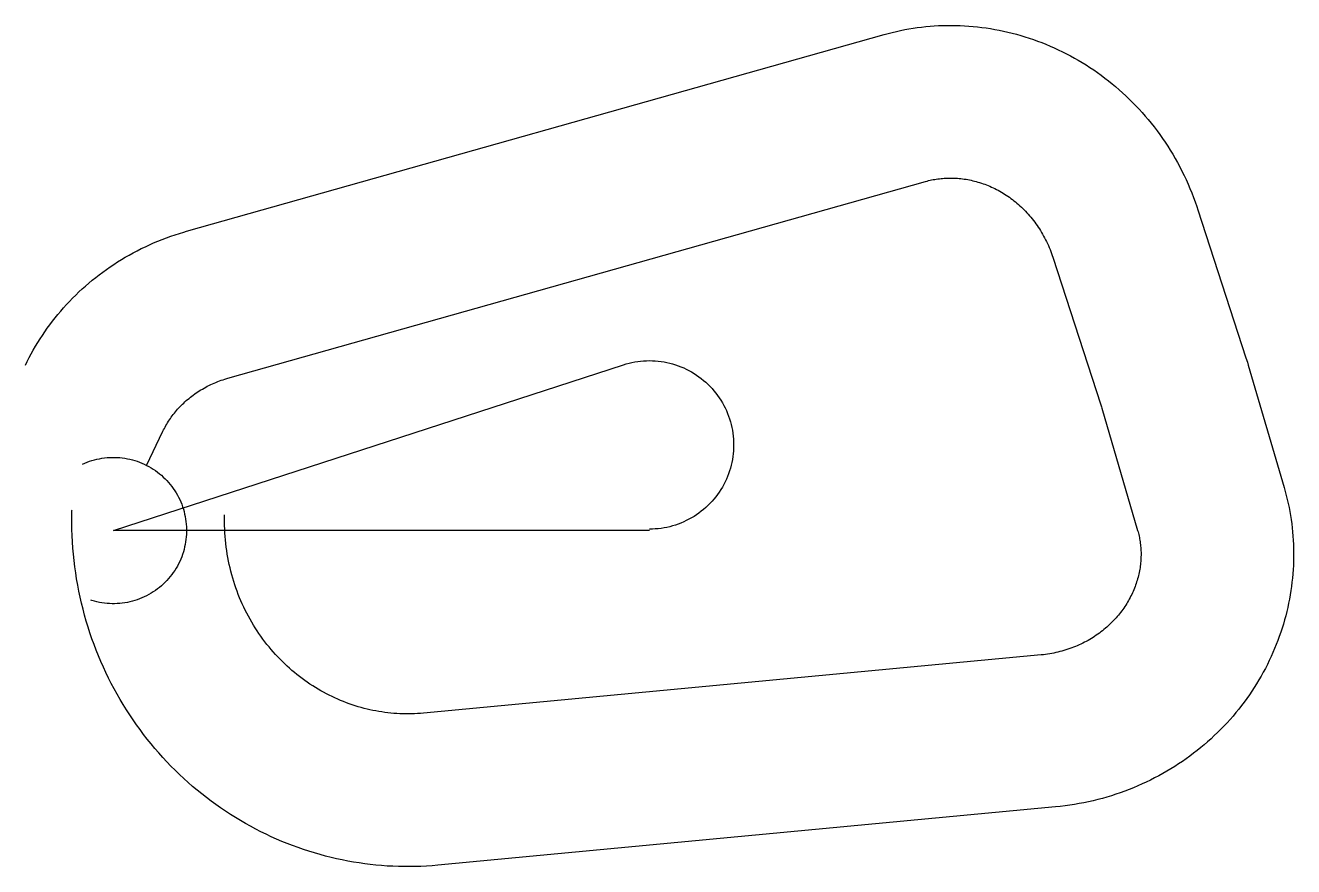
# Model space of a CAD drawing. Header units: metres. Extents: x -2653 to 35572, y -10126 to 15219.
import ezdxf

# ---------------------------------------------------------------- set-up
doc = ezdxf.new("R2010")
doc.units = ezdxf.units.M

msp = doc.modelspace()

# ---------------------------------------------------------------- linework, layer by layer
at = {"layer": 'Boundry', "color": 1}
for p, q in [((2204, 9017), (23229, 14944)), ((3452, 4590), (24477, 10517)), ((32688, 9659), (34133, 5208)), ((28313, 8238), (29759, 3787)), ((34204, 4979), (35285, 1295)), ((29791, 3684), (30871, 0)), ((1001, 1964), (1493, 2990)), ((27968, -3746), (9343, -5503)), ((28400, -8326), (9775, -10083))]:
    msp.add_line(p, q, dxfattribs=at)
at = {"layer": 'NorminalTrack', "color": 1}
msp.add_lwpolyline([(16162, 0), (0, 0), (15371, 4994), (15371, 4994), (15456, 5020), (15541, 5043), (15628, 5062), (15715, 5079), (15802, 5093), (15890, 5104), (15978, 5112), (16067, 5116), (16156, 5118), (16244, 5116), (16333, 5112), (16421, 5104), (16509, 5093), (16596, 5079), (16683, 5062), (16770, 5043), (16855, 5020), (16940, 4994), (17024, 4965), (17106, 4933), (17188, 4898), (17268, 4861), (17347, 4821), (17425, 4778), (17501, 4732), (17575, 4684), (17648, 4633), (17718, 4580), (17787, 4524), (17854, 4466), (17919, 4405), (17982, 4343), (18042, 4278), (18100, 4211), (18156, 4142), (18209, 4071), (18260, 3999), (18308, 3925), (18354, 3849), (18397, 3771), (18437, 3692), (18475, 3612), (18509, 3530), (18541, 3448), (18570, 3364), (18596, 3279), (18619, 3193), (18639, 3107), (18655, 3020), (18669, 2933), (18680, 2845), (18688, 2756), (18692, 2668), (18694, 2579), (18692, 2491), (18688, 2402), (18680, 2314), (18669, 2226), (18655, 2138), (18639, 2051), (18619, 1965), (18596, 1880), (18570, 1795), (18541, 1711), (18509, 1628), (18474, 1547), (18437, 1466), (18397, 1388), (18354, 1310), (18308, 1234), (18260, 1160), (18209, 1087), (18156, 1016), (18100, 948), (18042, 881), (17981, 816), (17919, 753), (17854, 693), (17787, 635), (17718, 579), (17647, 526), (17575, 475), (17501, 427), (17425, 381), (17347, 338), (17268, 298), (17188, 260), (17106, 226), (17024, 194), (16940, 165), (16855, 139), (16769, 116), (16683, 96), (16596, 79), (16509, 66), (16421, 55), (16332, 47), (16244, 42), (16155, 41)], dxfattribs=at)
at = {"layer": 'WindSpiral', "color": 5}
for points in [[(23229, 14944), (23352, 14978), (23475, 15009), (23599, 15038), (23724, 15065), (23849, 15090), (23975, 15113), (24102, 15133), (24229, 15152), (24357, 15168), (24485, 15182), (24613, 15194), (24742, 15203), (24872, 15211), (25001, 15216), (25131, 15219), (25262, 15219), (25392, 15217), (25523, 15213), (25653, 15207), (25784, 15199), (25915, 15188), (26046, 15174), (26177, 15159), (26307, 15141), (26438, 15121), (26569, 15099), (26699, 15074), (26829, 15047), (26959, 15017), (27088, 14986), (27217, 14952), (27346, 14915), (27474, 14877), (27602, 14836), (27729, 14793), (27856, 14747), (27982, 14699), (28107, 14649), (28232, 14597), (28356, 14543), (28479, 14486), (28601, 14427), (28723, 14365), (28844, 14302), (28963, 14236), (29082, 14168), (29200, 14098), (29316, 14026), (29432, 13952), (29546, 13875), (29660, 13797), (29772, 13716), (29882, 13633), (29992, 13548), (30100, 13462), (30207, 13373), (30312, 13282), (30416, 13189), (30519, 13094), (30620, 12998), (30719, 12899), (30817, 12799), (30913, 12696), (31008, 12592), (31101, 12486), (31192, 12379), (31281, 12269), (31369, 12158), (31455, 12045), (31539, 11931), (31621, 11814), (31701, 11697), (31779, 11577), (31855, 11457), (31929, 11334), (32002, 11210), (32072, 11085), (32140, 10959), (32206, 10831), (32269, 10701), (32331, 10571), (32390, 10439), (32447, 10306), (32502, 10172), (32555, 10036), (32605, 9900), (32653, 9762), (32688, 9659)], [(24477, 10517), (24522, 10529), (24568, 10541), (24614, 10551), (24660, 10561), (24707, 10571), (24754, 10579), (24801, 10587), (24849, 10594), (24897, 10600), (24945, 10605), (24994, 10610), (25043, 10613), (25092, 10616), (25141, 10618), (25191, 10619), (25241, 10619), (25291, 10619), (25341, 10617), (25392, 10615), (25443, 10611), (25494, 10607), (25544, 10602), (25596, 10596), (25647, 10589), (25698, 10581), (25749, 10572), (25801, 10562), (25852, 10552), (25904, 10540), (25955, 10527), (26007, 10514), (26058, 10499), (26109, 10484), (26161, 10467), (26212, 10450), (26263, 10432), (26314, 10412), (26365, 10392), (26416, 10371), (26466, 10349), (26516, 10325), (26566, 10301), (26616, 10276), (26666, 10250), (26715, 10223), (26764, 10195), (26813, 10166), (26861, 10136), (26909, 10105), (26957, 10073), (27004, 10040), (27051, 10007), (27098, 9972), (27144, 9936), (27189, 9900), (27234, 9862), (27279, 9824), (27323, 9784), (27366, 9744), (27409, 9703), (27452, 9661), (27494, 9618), (27535, 9574), (27576, 9529), (27616, 9484), (27655, 9437), (27693, 9390), (27731, 9342), (27769, 9293), (27805, 9243), (27841, 9193), (27876, 9141), (27910, 9089), (27943, 9036), (27976, 8983), (28008, 8928), (28038, 8873), (28068, 8817), (28098, 8761), (28126, 8703), (28153, 8645), (28180, 8587), (28205, 8528), (28230, 8468), (28253, 8407), (28276, 8346), (28297, 8284), (28313, 8238)], [(-2653, 4981), (-2597, 5096), (-2538, 5211), (-2477, 5325), (-2414, 5438), (-2349, 5550), (-2282, 5661), (-2212, 5771), (-2141, 5880), (-2068, 5988), (-1993, 6095), (-1915, 6201), (-1836, 6305), (-1755, 6409), (-1672, 6511), (-1587, 6611), (-1500, 6711), (-1411, 6809), (-1321, 6905), (-1229, 7001), (-1134, 7094), (-1038, 7187), (-941, 7277), (-841, 7366), (-740, 7454), (-637, 7540), (-533, 7624), (-427, 7706), (-319, 7787), (-210, 7866), (-99, 7943), (14, 8018), (127, 8092), (243, 8163), (359, 8233), (477, 8301), (597, 8367), (718, 8431), (840, 8492), (963, 8552), (1088, 8610), (1213, 8665), (1340, 8719), (1468, 8770), (1597, 8819), (1727, 8866), (1858, 8911), (1990, 8953), (2123, 8994), (2204, 9017)], [(34133, 5208), (34177, 5069), (34204, 4979)], [(1493, 2990), (1515, 3033), (1537, 3076), (1560, 3119), (1584, 3162), (1609, 3205), (1634, 3247), (1661, 3290), (1688, 3331), (1716, 3373), (1745, 3414), (1775, 3455), (1806, 3496), (1837, 3536), (1870, 3575), (1903, 3615), (1937, 3654), (1972, 3692), (2007, 3730), (2044, 3768), (2081, 3805), (2119, 3841), (2158, 3878), (2198, 3913), (2238, 3948), (2279, 3982), (2321, 4016), (2364, 4049), (2408, 4082), (2452, 4114), (2497, 4145), (2542, 4176), (2589, 4206), (2636, 4235), (2684, 4264), (2732, 4291), (2781, 4318), (2831, 4345), (2881, 4370), (2932, 4395), (2984, 4419), (3036, 4442), (3089, 4464), (3143, 4486), (3197, 4506), (3251, 4526), (3306, 4545), (3362, 4563), (3418, 4580), (3452, 4590)], [(29759, 3787), (29778, 3724), (29791, 3684)], [(-932, 1998), (-861, 2029), (-790, 2058), (-718, 2085), (-645, 2108), (-571, 2130), (-496, 2148), (-421, 2164), (-345, 2178), (-269, 2188), (-192, 2196), (-115, 2202), (-38, 2204), (38, 2204), (115, 2202), (192, 2196), (269, 2188), (345, 2178), (421, 2164), (496, 2148), (571, 2130), (645, 2108), (718, 2085), (790, 2058), (861, 2029), (932, 1998), (1001, 1964), (1069, 1928), (1136, 1890), (1201, 1849), (1265, 1806), (1327, 1761), (1387, 1713), (1446, 1664), (1504, 1612), (1559, 1559), (1612, 1504), (1664, 1446), (1713, 1387), (1761, 1327), (1806, 1265), (1849, 1201), (1890, 1136), (1928, 1069), (1964, 1001), (1998, 932), (2029, 861), (2058, 790), (2085, 718), (2108, 645), (2130, 571), (2148, 496), (2164, 421), (2178, 345), (2188, 269), (2196, 192), (2202, 115), (2204, 38), (2204, -38), (2202, -115), (2196, -192), (2188, -269), (2178, -345), (2164, -421), (2148, -496), (2130, -571), (2108, -645), (2085, -718), (2058, -790), (2029, -861), (1998, -932), (1964, -1001), (1928, -1069), (1890, -1136), (1849, -1201), (1806, -1265), (1761, -1327), (1713, -1387), (1664, -1446), (1612, -1504), (1559, -1559), (1504, -1612), (1446, -1664), (1387, -1713), (1327, -1761), (1265, -1806), (1201, -1849), (1136, -1890), (1069, -1928), (1001, -1964), (932, -1998), (861, -2029), (790, -2058), (718, -2085), (645, -2108), (571, -2130), (496, -2148), (421, -2164), (345, -2178), (269, -2188), (192, -2196), (115, -2202), (38, -2204), (-38, -2204), (-115, -2202), (-192, -2196), (-269, -2188), (-345, -2178), (-421, -2164), (-496, -2148), (-571, -2130), (-645, -2108), (-681, -2097)], [(35285, 1295), (35319, 1177), (35350, 1058), (35380, 938), (35407, 818), (35433, 696), (35456, 575), (35477, 452), (35496, 329), (35514, 206), (35528, 82), (35541, -43), (35552, -167), (35560, -293), (35566, -418), (35571, -544), (35572, -670), (35572, -797), (35570, -923), (35565, -1050), (35558, -1177), (35549, -1304), (35537, -1431), (35523, -1558), (35508, -1685), (35489, -1811), (35469, -1938), (35446, -2065), (35421, -2191), (35394, -2317), (35365, -2443), (35333, -2569), (35299, -2694), (35263, -2818), (35225, -2943), (35184, -3067), (35141, -3190), (35096, -3313), (35049, -3435), (35000, -3556), (34948, -3677), (34894, -3797), (34838, -3917), (34780, -4035), (34720, -4153), (34657, -4270), (34593, -4385), (34526, -4500), (34457, -4614), (34386, -4727), (34313, -4839), (34238, -4950), (34161, -5059), (34081, -5168), (34000, -5275), (33917, -5381), (33832, -5485), (33745, -5589), (33656, -5691), (33565, -5791), (33472, -5890), (33377, -5988), (33281, -6084), (33182, -6178), (33082, -6271), (32980, -6362), (32877, -6452), (32771, -6540), (32664, -6626), (32555, -6711), (32445, -6794), (32333, -6874), (32220, -6954), (32104, -7031), (31988, -7106), (31870, -7179), (31750, -7251), (31629, -7320), (31507, -7388), (31383, -7453), (31258, -7516), (31132, -7577), (31004, -7636), (30876, -7693), (30746, -7748), (30615, -7801), (30483, -7851), (30349, -7899), (30215, -7945), (30080, -7988), (29944, -8030), (29807, -8069), (29669, -8105), (29530, -8139), (29390, -8171), (29250, -8201), (29109, -8228), (28967, -8252), (28825, -8275), (28682, -8294), (28539, -8311), (28400, -8326)], [(9775, -10083), (9607, -10097), (9439, -10109), (9270, -10117), (9101, -10123), (8932, -10126), (8762, -10125), (8593, -10122), (8423, -10116), (8253, -10107), (8083, -10094), (7913, -10079), (7743, -10061), (7574, -10040), (7404, -10016), (7235, -9988), (7066, -9958), (6897, -9925), (6729, -9889), (6561, -9850), (6394, -9808), (6227, -9763), (6061, -9715), (5895, -9664), (5730, -9610), (5566, -9553), (5403, -9493), (5241, -9431), (5079, -9365), (4919, -9297), (4759, -9225), (4601, -9151), (4444, -9074), (4288, -8994), (4133, -8911), (3979, -8826), (3827, -8738), (3676, -8647), (3527, -8553), (3379, -8456), (3232, -8357), (3087, -8255), (2944, -8151), (2802, -8044), (2663, -7934), (2524, -7822), (2388, -7707), (2254, -7589), (2121, -7470), (1991, -7347), (1862, -7223), (1736, -7096), (1611, -6966), (1489, -6835), (1369, -6701), (1251, -6565), (1135, -6426), (1022, -6286), (911, -6143), (802, -5998), (696, -5851), (592, -5703), (491, -5552), (392, -5399), (296, -5244), (202, -5088), (111, -4930), (23, -4770), (-63, -4608), (-146, -4444), (-226, -4279), (-303, -4113), (-378, -3945), (-449, -3775), (-518, -3604), (-584, -3432), (-647, -3258), (-706, -3083), (-763, -2907), (-817, -2730), (-868, -2551), (-916, -2371), (-960, -2191), (-1002, -2009), (-1040, -1827), (-1076, -1644), (-1108, -1459), (-1137, -1275), (-1162, -1089), (-1185, -903), (-1204, -716), (-1220, -529), (-1233, -341), (-1242, -153), (-1249, 36), (-1252, 225), (-1251, 414), (-1248, 603), (-1247, 611)], [(9343, -5503), (9255, -5511), (9167, -5517), (9078, -5521), (8989, -5524), (8900, -5526), (8811, -5526), (8722, -5524), (8632, -5521), (8543, -5516), (8453, -5509), (8363, -5501), (8273, -5492), (8183, -5480), (8093, -5467), (8003, -5453), (7913, -5437), (7823, -5419), (7733, -5400), (7644, -5379), (7554, -5357), (7465, -5333), (7376, -5307), (7287, -5280), (7198, -5251), (7110, -5220), (7022, -5188), (6935, -5154), (6848, -5119), (6761, -5082), (6675, -5043), (6589, -5003), (6504, -4961), (6419, -4918), (6335, -4873), (6252, -4827), (6169, -4779), (6087, -4729), (6006, -4678), (5925, -4625), (5845, -4571), (5766, -4515), (5687, -4458), (5610, -4399), (5533, -4339), (5457, -4278), (5382, -4215), (5308, -4150), (5235, -4084), (5163, -4017), (5093, -3948), (5023, -3878), (4954, -3806), (4886, -3734), (4820, -3659), (4754, -3584), (4690, -3507), (4627, -3429), (4565, -3350), (4505, -3269), (4446, -3187), (4388, -3104), (4331, -3020), (4276, -2935), (4222, -2848), (4170, -2761), (4119, -2672), (4069, -2582), (4021, -2492), (3975, -2400), (3930, -2307), (3886, -2213), (3844, -2119), (3804, -2023), (3765, -1927), (3728, -1829), (3693, -1731), (3659, -1632), (3626, -1532), (3596, -1432), (3567, -1330), (3540, -1228), (3515, -1126), (3491, -1022), (3469, -918), (3449, -814), (3431, -709), (3414, -603), (3399, -497), (3387, -391), (3376, -284), (3366, -177), (3359, -69), (3354, 39), (3350, 147), (3348, 256), (3349, 365), (3351, 474), (3351, 478)], [(30871, 0), (30883, -41), (30894, -82), (30904, -124), (30914, -166), (30923, -209), (30931, -252), (30938, -295), (30945, -339), (30951, -383), (30957, -427), (30961, -472), (30965, -516), (30968, -562), (30970, -607), (30972, -653), (30972, -699), (30972, -745), (30971, -791), (30970, -837), (30967, -884), (30964, -931), (30959, -978), (30954, -1025), (30948, -1072), (30942, -1120), (30934, -1167), (30926, -1215), (30916, -1262), (30906, -1310), (30895, -1358), (30883, -1405), (30870, -1453), (30856, -1501), (30841, -1548), (30826, -1596), (30809, -1643), (30792, -1690), (30774, -1738), (30754, -1785), (30734, -1832), (30713, -1879), (30691, -1925), (30669, -1972), (30645, -2018), (30620, -2064), (30595, -2110), (30568, -2155), (30541, -2201), (30513, -2246), (30484, -2290), (30454, -2335), (30423, -2378), (30391, -2422), (30358, -2465), (30325, -2508), (30290, -2550), (30255, -2592), (30219, -2634), (30181, -2675), (30144, -2715), (30105, -2755), (30065, -2794), (30025, -2833), (29983, -2872), (29941, -2909), (29898, -2946), (29854, -2983), (29810, -3019), (29765, -3054), (29718, -3089), (29672, -3123), (29624, -3156), (29575, -3188), (29526, -3220), (29476, -3251), (29426, -3281), (29375, -3311), (29322, -3339), (29270, -3367), (29216, -3394), (29162, -3420), (29108, -3446), (29052, -3470), (28996, -3494), (28940, -3516), (28883, -3538), (28825, -3559), (28767, -3579), (28708, -3598), (28649, -3616), (28589, -3633), (28529, -3649), (28468, -3664), (28406, -3678), (28345, -3691), (28282, -3703), (28220, -3713), (28157, -3723), (28094, -3732), (28030, -3740), (27968, -3746)]]:
    msp.add_lwpolyline(points, dxfattribs=at)

doc.saveas('drawing.dxf')
